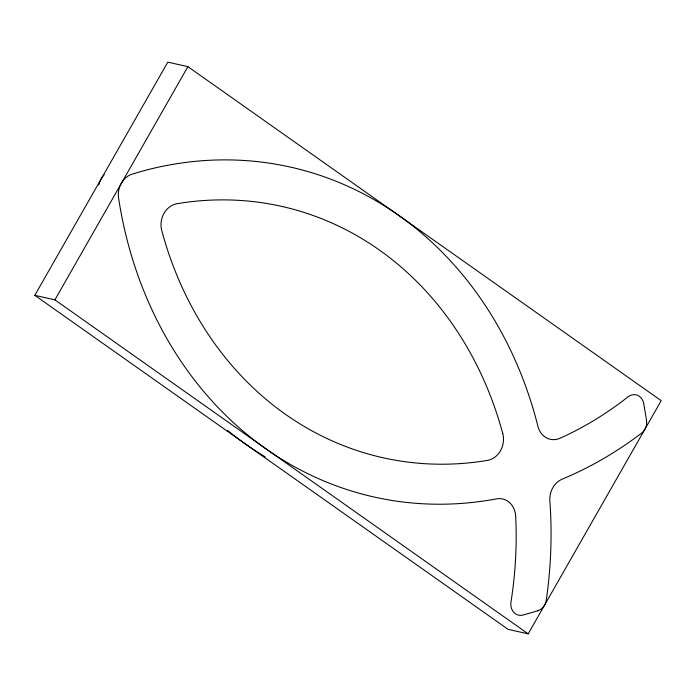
<?xml version="1.0" encoding="UTF-8"?>
<svg xmlns="http://www.w3.org/2000/svg" width="696" height="696" viewBox="0 0 696 696"><rect width="100%" height="100%" fill="white"/><g stroke="black" fill="none" stroke-linecap="round" stroke-linejoin="round"><path stroke-width="1.04" d="M34.8 295.33L167.806 62.144L187.911 66.659L661.2 400.67L528.194 633.856L508.089 629.341L34.8 295.33L54.906 299.854L528.194 633.856M54.906 299.854L187.911 66.659M265.202 456.898A402.549 345.816 -77.3 0 1 227.627 430.459M98.788 185.075A20.123 17.287 -77.3 0 1 104.217 174.661M537.86 610.757L523.209 615.02A12.076 10.37 -77.3 0 1 510.977 601.997A362.294 311.234 -77.3 0 0 515.675 516.171A20.123 17.287 -77.3 0 0 496.553 498.867A402.54 345.816 -77.3 0 1 118.581 198.082A20.123 17.287 -77.3 0 1 132.257 174.096A402.549 345.816 -77.3 0 1 537.921 426.326A20.123 17.287 -77.3 0 0 560.149 438.21A362.294 311.234 -77.3 0 0 627.949 396.911A12.076 10.37 -77.3 0 1 643.757 403.671L646.532 420.236A12.076 10.37 -77.3 0 1 641.634 433.095A402.54 345.816 -77.3 0 1 562.229 479.135A20.123 17.287 -77.3 0 0 549.857 500.833A402.549 345.816 -77.3 0 1 546.238 600.343A12.076 10.37 -77.3 0 1 537.86 610.757M502.773 433.599A362.294 311.234 -77.3 0 0 177.019 203.702A20.123 17.287 -77.3 0 0 161.733 230.506A362.294 311.234 -77.3 0 0 487.487 460.395A20.123 17.287 -77.3 0 0 502.773 433.599"/></g></svg>
